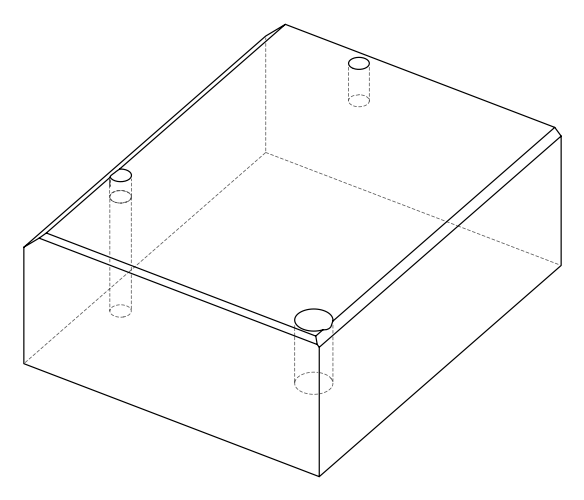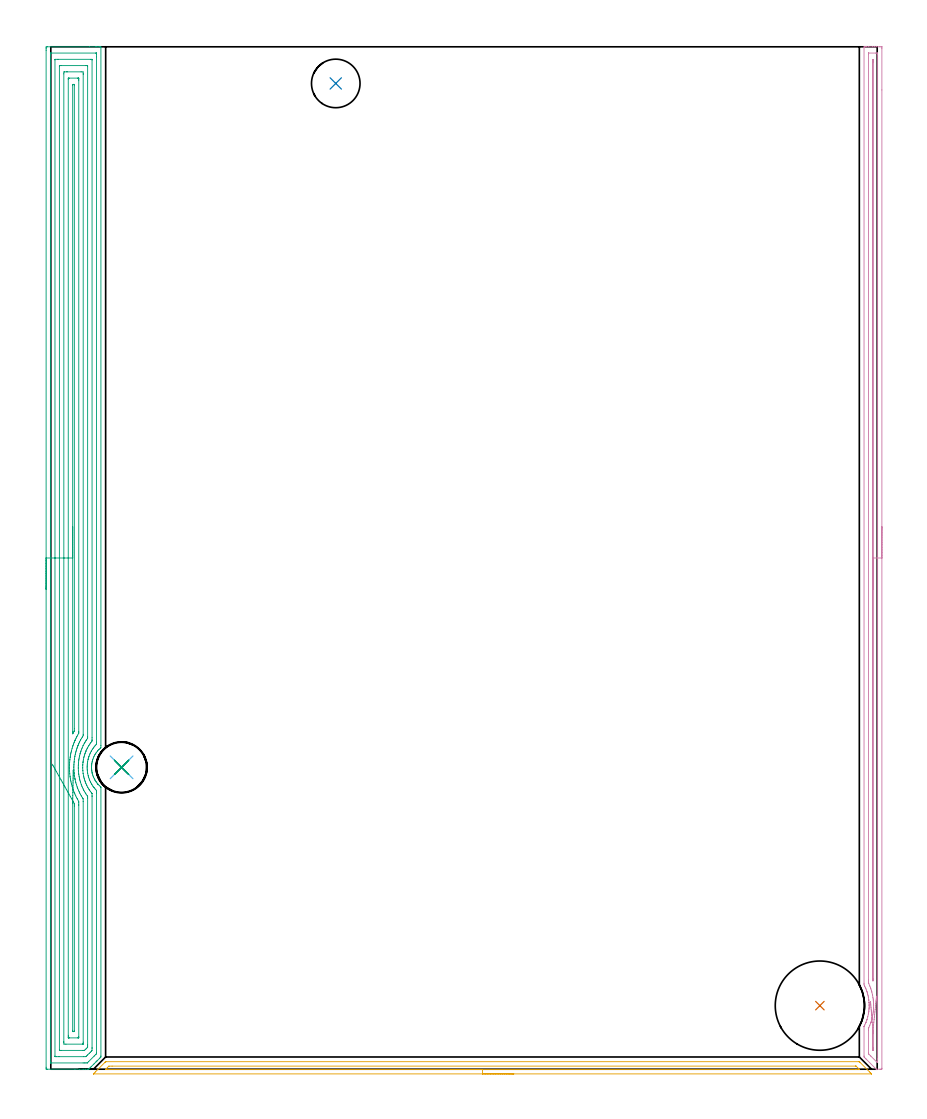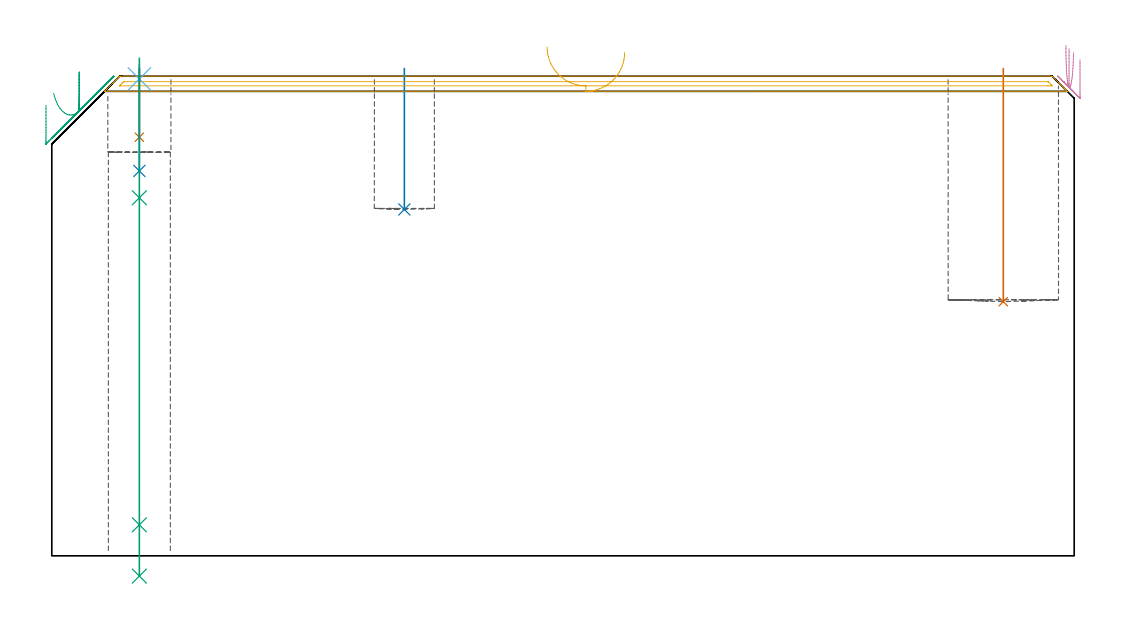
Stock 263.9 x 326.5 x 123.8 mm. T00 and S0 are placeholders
(PLAN: 9 operations, 6 tool changes, 31.9 min)
(1 INDEXABLE_INSERT_DRILL_BLIND_HOLE_FROM_SOLID | STEP1POCKET | NXT0302_028 | 0.24 min | 36894 mm3)
(2 INDEXABLE_INSERT_DRILL_BLIND_HOLE_FROM_SOLID_1 | STEP1POCKET_1 | NXT0302_002 | 0.15 min | 6446 mm3)
(3 AREA_MILL | FG_CHAMFER_SURFACE | UGT0205_001 | 18.5 min | 49998 mm3)
(4 AREA_MILL_1 | FG_CHAMFER_SURFACE_1 | UGT0205_001 | 7.96 min | 5296 mm3)
(5 AREA_MILL_2 | FG_CHAMFER_SURFACE_2 | UGT0205_001 | 4.08 min | 1856 mm3)
(6 SPOT_DRILL | STEP1HOLE | NXT0321_9005460120000 | 0.03 min | 6 mm3)
(7 DRILL_BLIND_HOLE_INTO_CENTER | STEP1HOLE | NXT0301_076 | 0.07 min | 1249 mm3)
(8 DRILL_TO_ENLARGE_BLIND_HOLE | STEP1HOLE | UGT0301_287 | 0.11 min | 3135 mm3)
(9 GUN_DRILL_THROUGH_HOLE | STEP1HOLE | UGT0307_013 | 0.73 min | 20587 mm3)
(TOOL NXT0302_028 | Index. Insert Drill 28.5mm [880-D2850L32-03] | D28.5 PA176 FL86 Z2)
(TOOL NXT0302_002 | Index. Insert Drill 15.5mm [880-D1550L20-05] | D15.5 PA176 FL78 Z2)
(TOOL UGT0205_001 | Chamfer Mill 20 x 3 x 45 deg. | D20 FL50 Z2)
(TOOL NXT0321_9005460120000 | NC Spot Drill, 142deg, 12mm, Carbide, Uncoated | D12 PA142 FL30 Z2)
(TOOL NXT0301_076 | Carbide Drill 10.5mm [860.1-1050-032A1-MM 2214] | D10.5 PA140 FL55 Z2)
(TOOL UGT0301_287 | Twist Drill 16.3 mm | D16.3 PA118 FL125 Z2)
(TOOL UGT0307_013 | Gun Drill 16 mm | D16 PA130 FL24 Z1)
(OP 1 INDEXABLE_INSERT_DRILL_BLIND_HOLE_FROM_SOLID)
G17 G21 G94 G90
T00 M6
G54
G17 G0 G90 X245.6 Y20.3 S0 M3
G43 Z133.8 H1
G94 G81 G98 Z65.6 F250. R125.8
G80
M5
M2
(OP 2 INDEXABLE_INSERT_DRILL_BLIND_HOLE_FROM_SOLID_1)
G17 G21 G94 G90
T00 M6
G54
G17 G0 G90 X91. Y314.8 S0 M3
G43 Z133.8 H1
G94 G81 G98 Z89.4 F250. R125.8
G80
M5
M2
(OP 3 AREA_MILL)
G17 G21 G94 G90
T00 M6
G54
G17 G0 G90 X-1.5 Y153.25 S1061 M3
G43 Z133.8 H0
Z116.3
G94 G1 Y153.288 Z115.429 F250.
Y153.402 Z114.564
Y153.591 Z113.712
Y153.853 Z112.88
Y154.187 Z112.074
Y154.59 Z111.3
Y155.059 Z110.564
Y155.59 Z109.872
Y156.179 Z109.229
Y156.822 Z108.64
Y157.514 Z108.109
Y158.25 Z107.64
Y159.024 Z107.237
Y159.83 Z106.903
Y160.662 Z106.641
Y161.514 Z106.452
Y162.378 Z106.338
Y163.25 Z106.3
Y325.399
X-1.499 Y325.879 Z106.301
X-1.496 Y326.288 Z106.303
X-1.492 Y326.49 Z106.305
X-1.093 Y326.5 Z106.704
X12.348 Z120.143
X14.373 Z122.169
X14.715 Z122.51
X15.4 Z123.2
X15.683 Z123.482
X15.844 Y326.497 Z123.637
X15.998 Y326.49 Z123.789
X16. Y326.326 Z123.8
Y103.381
X15.998 Y102.698 Z123.788
X15.814 Y102.534 Z123.613
X15.801 Y102.522 Z123.601
X15.392 Y102.133 Z123.192
X15.294 Y102.03 Z123.093
X15.003 Y101.725 Z122.799
X14.92 Y101.629 Z122.716
X14.58 Y101.189 Z122.38
X14.422 Y100.962 Z122.221
X14.265 Y100.736 Z122.064
X14.108 Y100.483 Z121.908
X13.985 Y100.258 Z121.785
X13.935 Y100.166 Z121.734
X13.775 Y99.843 Z121.572
X13.586 Y99.399 Z121.383
X13.419 Y98.95 Z121.218
X13.312 Y98.598 Z121.109
X13.215 Y98.244 Z121.015
X13.176 Y98.057 Z120.975
X13.098 Y97.611 Z120.898
X13.058 Y97.284 Z120.857
X13.044 Y97.164 Z120.841
X13.042 Y97.126 Z120.837
X13.014 Y96.718 Z120.811
X13.015 Y96.712
X13.012 Y96.352 Z120.804
X13.011 Y96.271 Z120.803
X13.013 Y96.233
X13.018 Y96.119 Z120.811
X13.03 Y95.824 Z120.827
X13.042 Y95.703 Z120.837
X13.05 Y95.614 Z120.848
X13.075 Y95.378 Z120.869
X13.081 Y95.339 Z120.875
X13.136 Y94.966 Z120.934
X13.181 Y94.73 Z120.981
X13.215 Y94.556 Z121.015
X13.232 Y94.485 Z121.032
X13.244 Y94.445 Z121.043
X13.361 Y94.036 Z121.159
X13.374 Y93.999 Z121.172
X13.51 Y93.592 Z121.309
X13.696 Y93.142 Z121.492
X13.901 Y92.699 Z121.699
X14.002 Y92.506 Z121.8
X14.076 Y92.375 Z121.874
X14.109 Y92.317 Z121.907
X14.438 Y91.806 Z122.236
X14.527 Y91.685 Z122.325
X14.712 Y91.435 Z122.509
X14.95 Y91.139 Z122.75
X15.001 Y91.076 Z122.801
X15.075 Y90.993 Z122.874
X15.146 Y90.913 Z122.945
X15.188 Y90.871 Z122.987
X15.513 Y90.549 Z123.312
X15.915 Y90.18 Z123.712
X15.996 Y90.1 Z123.789
X16. Y89.978 Z123.8
Y4.195
Y3.906 Z123.786
X15.751 Y3.648 Z123.544
X15.593 Y3.493 Z123.392
X14.807 Y2.706 Z122.605
X14.715 Y2.613 Z122.511
X14.508 Y2.408 Z122.308
X14.46 Y2.36 Z122.26
X13.837 Y1.735 Z121.633
X13.625 Y1.525 Z121.425
X12.959 Y0.857 Z120.755
X12.9 Y0.799 Z120.699
X12.721 Y0.621 Z120.52
X12.666 Y0.564 Z120.463
X12.612 Y0.512 Z120.411
X12.424 Y0.323 Z120.223
X12.373 Y0.272 Z120.17
X12.324 Y0.224 Z120.123
X12.122 Y0.025 Z119.921
X12.095 Y0.007 Z119.894
X12.08 Y0.005 Z119.88
X11.781 Y0. Z119.581
X11.009 Z118.809
X10.324 Z118.119
X9.103 Z116.9
X7.711 Z115.507
X-1.093 Z106.704
X-1.365 Y0.003 Z106.433
X-1.492 Y0.01 Z106.306
X-1.499 Y0.14 Z106.299
X-1.5 Y0.621 Z106.3
Y163.25
X-0.086 Z107.714
Y323.96
X-0.079 Y324.487 Z107.721
X-0.05 Y324.491 Z107.751
X0.021 Y324.496 Z107.821
X0.128 Y324.499 Z107.928
X0.262 Y324.5 Z108.062
X14.314 Z122.114
X14.509 Y324.497 Z122.309
X14.541 Y324.495 Z122.341
X14.571 Y324.491 Z122.371
X14.579 Y324.451 Z122.379
X14.584 Y324.226 Z122.384
X14.585 Y324.092 Z122.385
X14.586 Y323.33 Z122.386
X14.585 Y104.407 Z122.385
X14.579 Y103.802 Z122.379
X14.54 Y103.742 Z122.34
X14.454 Y103.647 Z122.254
X14.212 Y103.381 Z122.012
X14.035 Y103.179 Z121.835
X13.837 Y102.931 Z121.637
X13.647 Y102.681 Z121.447
X13.506 Y102.488 Z121.306
X13.281 Y102.16 Z121.081
X12.959 Y101.648 Z120.759
X12.939 Y101.614 Z120.739
X12.928 Y101.594 Z120.728
X12.64 Y101.024 Z120.44
X12.496 Y100.7 Z120.296
X12.371 Y100.405 Z120.171
X12.143 Y99.807 Z119.943
X12.133 Y99.78 Z119.933
X12.126 Y99.76 Z119.926
X12.08 Y99.609 Z119.88
X11.93 Y99.066 Z119.73
X11.89 Y98.913 Z119.69
X11.774 Y98.331 Z119.574
X11.721 Y98.02 Z119.521
X11.662 Y97.552 Z119.462
X11.626 Y97.126 Z119.426
X11.605 Y96.716 Z119.405
X11.6 Y96.233 Z119.4
X11.619 Y95.809 Z119.419
X11.655 Y95.339 Z119.455
X11.719 Y94.814 Z119.519
X11.777 Y94.445 Z119.577
X11.938 Y93.697 Z119.738
X11.977 Y93.552 Z119.777
X12.08 Y93.2 Z119.88
X12.267 Y92.658 Z120.067
X12.392 Y92.341 Z120.192
X12.65 Y91.765 Z120.45
X12.75 Y91.552 Z120.55
X12.959 Y91.163 Z120.759
X13.136 Y90.871 Z120.936
X13.461 Y90.36 Z121.261
X13.747 Y89.978 Z121.547
X13.837 Y89.866 Z121.637
X14.189 Y89.446 Z121.989
X14.523 Y89.084 Z122.323
X14.568 Y89.031 Z122.368
X14.579 Y88.987 Z122.379
X14.581 Y88.893 Z122.381
X14.584 Y88.703 Z122.384
X14.586 Y88.322 Z122.386
Y88.19
X14.585 Y5.221 Z122.385
X14.584 Y5.089 Z122.384
X14.581 Y4.994 Z122.381
X14.579 Y4.951 Z122.379
X14.552 Y4.913 Z122.352
X14.433 Y4.789 Z122.233
X14.283 Y4.635 Z122.083
X13.846 Y4.195 Z121.646
X12.059 Y2.408 Z119.859
X11.768 Y2.122 Z119.568
X11.685 Y2.043 Z119.485
X11.653 Y2.015 Z119.453
X11.596 Y2.007 Z119.396
X11.202 Y2.002 Z119.002
X10.725 Y2. Z118.525
X10.324 Z118.124
X0.186 Z107.986
X-0.009 Y2.003 Z107.791
X-0.041 Y2.005 Z107.759
X-0.071 Y2.009 Z107.729
X-0.079 Y2.049 Z107.721
X-0.084 Y2.274 Z107.716
X-0.085 Y2.408 Z107.715
X-0.086 Y3.17 Z107.714
Y163.25
X1.328 Z109.128
X1.329 Y322.305 Z109.129
X1.33 Y322.413 Z109.13
X1.333 Y322.466 Z109.133
X1.335 Y322.486 Z109.135
X1.357 Y322.492 Z109.157
X1.541 Y322.496 Z109.341
X2.228 Y322.5 Z110.028
X2.42 Z110.22
X12.767 Y322.499 Z120.567
X12.959 Y322.496 Z120.759
X13.15 Y322.49 Z120.95
X13.165 Y322.487 Z120.965
X13.167 Y322.472 Z120.967
X13.17 Y322.435 Z120.97
X13.171 Y322.377 Z120.971
Y322.305
Y105.846
X13.167 Y105.168 Z120.967
X13.165 Y104.958 Z120.965
X13.152 Y104.766 Z120.952
X12.778 Y104.275 Z120.578
X12.483 Y103.865 Z120.283
X12.151 Y103.381 Z119.951
X12.123 Y103.338 Z119.923
X12.08 Y103.268 Z119.88
X11.796 Y102.777 Z119.596
X11.644 Y102.488 Z119.444
X11.492 Y102.192 Z119.292
X11.218 Y101.594 Z119.018
X11.213 Y101.583 Z119.013
X11.202 Y101.556 Z119.002
X10.97 Y100.936 Z118.77
X10.884 Y100.7 Z118.684
X10.75 Y100.267 Z118.55
X10.617 Y99.807 Z118.417
X10.555 Y99.572 Z118.355
X10.416 Y98.913 Z118.216
X10.401 Y98.835 Z118.201
X10.324 Y98.386 Z118.124
X10.283 Y98.061 Z118.083
X10.279 Y98.02 Z118.079
X10.213 Y97.239 Z118.013
X10.207 Y97.126 Z118.007
X10.187 Y96.372 Z117.987
X10.186 Y96.233 Z117.986
X10.222 Y95.442 Z118.022
X10.231 Y95.339 Z118.031
X10.321 Y94.448 Z118.121
X10.324 Y94.428 Z118.124
X10.491 Y93.552 Z118.291
X10.534 Y93.338 Z118.334
X10.625 Y92.959 Z118.425
X10.712 Y92.658 Z118.512
X10.891 Y92.081 Z118.691
X11.002 Y91.765 Z118.802
X11.202 Y91.264 Z119.002
X11.373 Y90.871 Z119.173
X11.519 Y90.548 Z119.319
X11.82 Y89.978 Z119.62
X12.08 Y89.54 Z119.88
X12.256 Y89.263 Z120.056
X12.376 Y89.084 Z120.176
X12.62 Y88.742 Z120.42
X12.959 Y88.295 Z120.759
X13.04 Y88.19 Z120.84
X13.097 Y88.115 Z120.897
X13.165 Y88.023 Z120.965
X13.167 Y87.979 Z120.967
X13.171 Y87.297 Z120.971
Y87.08
Y6.876
X13.17 Y6.661 Z120.97
X13.164 Y5.982 Z120.964
X13.065 Y5.874 Z120.865
X12.959 Y5.762 Z120.759
X12.627 Y5.427 Z120.427
X12.29 Y5.089 Z120.09
X11.741 Y4.54 Z119.541
X11.395 Y4.195 Z119.195
X11.296 Y4.1 Z119.096
X11.202 Y4.011 Z119.002
X10.514 Y4.001 Z118.314
X2.612 Y4. Z110.412
X1.733 Y4.001 Z109.533
X1.541 Y4.004 Z109.341
X1.35 Y4.01 Z109.15
X1.335 Y4.013 Z109.135
X1.333 Y4.028 Z109.133
X1.33 Y4.065 Z109.13
X1.329 Y4.123 Z109.129
Y4.195
X1.328 Y163.25 Z109.128
X2.743 Z110.543
Y320.189
X2.744 Y320.377 Z110.544
X2.745 Y320.445 Z110.545
X2.749 Y320.482 Z110.549
X2.751 Y320.49 Z110.551
X2.76 Y320.493 Z110.56
X2.867 Y320.497 Z110.667
X3.298 Y320.5 Z111.098
X11.219 Z119.019
X11.632 Y320.494 Z119.432
X11.734 Y320.49 Z119.534
X11.751 Y320.487 Z119.551
X11.753 Y320.472 Z119.553
X11.755 Y320.437 Z119.555
X11.757 Y320.359 Z119.557
Y106.062
X11.755 Y105.779 Z119.555
X11.753 Y105.709 Z119.553
X11.75 Y105.677 Z119.55
X11.738 Y105.655 Z119.538
X11.684 Y105.572 Z119.484
X11.402 Y105.168 Z119.202
X11.32 Y105.048 Z119.12
X11.202 Y104.869 Z119.002
X10.976 Y104.505 Z118.776
X10.836 Y104.275 Z118.636
X10.648 Y103.945 Z118.448
X10.347 Y103.381 Z118.147
X10.339 Y103.366 Z118.139
X10.324 Y103.334 Z118.124
X10.068 Y102.748 Z117.868
X9.958 Y102.488 Z117.758
X9.813 Y102.114 Z117.613
X9.618 Y101.594 Z117.418
X9.574 Y101.464 Z117.374
X9.446 Y101.062 Z117.246
X9.365 Y100.782 Z117.165
X9.343 Y100.7 Z117.143
X9.185 Y100.072 Z116.985
X9.13 Y99.807 Z116.93
X9.035 Y99.331 Z116.835
X8.965 Y98.913 Z116.765
X8.916 Y98.559 Z116.716
X8.859 Y98.02 Z116.659
X8.834 Y97.748 Z116.634
X8.793 Y97.126 Z116.593
X8.785 Y96.904 Z116.585
X8.772 Y96.233 Z116.572
X8.778 Y96.018 Z116.578
X8.812 Y95.339 Z116.612
X8.831 Y95.071 Z116.631
X8.897 Y94.445 Z116.697
X8.94 Y94.067 Z116.74
X9.031 Y93.552 Z116.831
X9.137 Y92.972 Z116.937
X9.206 Y92.658 Z117.006
X9.291 Y92.297 Z117.091
X9.434 Y91.776 Z117.234
X9.438 Y91.765 Z117.238
X9.446 Y91.74 Z117.246
X9.736 Y90.871 Z117.536
X9.929 Y90.379 Z117.729
X10.104 Y89.978 Z117.904
X10.324 Y89.487 Z118.124
X10.528 Y89.084 Z118.328
X10.763 Y88.638 Z118.563
X11.036 Y88.19 Z118.836
X11.202 Y87.934 Z119.002
X11.634 Y87.297 Z119.434
X11.731 Y87.155 Z119.531
X11.75 Y87.117 Z119.55
X11.753 Y87.084 Z119.553
X11.755 Y87.014 Z119.555
X11.757 Y86.732 Z119.557
Y86.403
Y7.77
X11.754 Y7.208 Z119.554
X11.75 Y7.042 Z119.55
X11.746 Y7.007 Z119.546
X11.716 Y6.973 Z119.516
X11.626 Y6.876 Z119.426
X11.413 Y6.662 Z119.213
X11.202 Y6.452 Z119.002
X10.967 Y6.222 Z118.767
X10.751 Y6.012 Z118.551
X10.324 Y6. Z118.124
X10.306 Z118.106
X3.281 Z111.081
X2.868 Y6.006 Z110.668
X2.766 Y6.01 Z110.566
X2.749 Y6.013 Z110.549
X2.747 Y6.028 Z110.547
X2.745 Y6.063 Z110.545
X2.743 Y6.141 Z110.543
Y163.25
X4.157 Z111.957
Y317.856
X4.176 Y318.49 Z111.976
X4.406 Y318.496 Z112.206
X5.054 Y318.499 Z112.854
X5.281 Y318.5 Z113.081
X9.674 Y318.499 Z117.474
X10.324 Y318.49 Z118.124
X10.342 Y317.837 Z118.142
X10.343 Y317.818 Z118.143
X10.342 Y106.937 Z118.142
X10.324 Y106.487 Z118.124
X10.161 Y106.228 Z117.961
X10.058 Y106.062 Z117.858
X9.824 Y105.676 Z117.624
X9.523 Y105.168 Z117.323
X9.495 Y105.118 Z117.295
X9.446 Y105.024 Z117.246
X9.196 Y104.528 Z116.996
X9.078 Y104.275 Z116.878
X8.918 Y103.918 Z116.718
X8.687 Y103.381 Z116.487
X8.652 Y103.295 Z116.452
X8.567 Y103.077 Z116.367
X8.41 Y102.648 Z116.21
X8.353 Y102.488 Z116.153
X8.191 Y101.977 Z115.991
X8.078 Y101.594 Z115.878
X7.993 Y101.285 Z115.793
X7.842 Y100.7 Z115.642
X7.813 Y100.575 Z115.613
X7.689 Y99.984 Z115.489
X7.661 Y99.836 Z115.461
X7.656 Y99.807 Z115.456
X7.543 Y99.062 Z115.343
X7.524 Y98.913 Z115.324
X7.454 Y98.259 Z115.254
X7.433 Y98.02 Z115.233
X7.393 Y97.428 Z115.193
X7.378 Y97.126 Z115.178
X7.363 Y96.565 Z115.163
X7.357 Y96.233 Z115.157
X7.378 Y95.655 Z115.178
X7.394 Y95.339 Z115.194
X7.441 Y94.698 Z115.241
X7.465 Y94.445 Z115.265
X7.55 Y93.694 Z115.35
X7.571 Y93.552 Z115.371
X7.689 Y92.863 Z115.489
X7.727 Y92.658 Z115.527
X7.737 Y92.61 Z115.537
X7.926 Y91.765 Z115.726
X8.01 Y91.438 Z115.81
X8.179 Y90.871 Z115.979
X8.414 Y90.134 Z116.214
X8.47 Y89.978 Z116.27
X8.567 Y89.721 Z116.367
X8.834 Y89.084 Z116.634
X9.043 Y88.6 Z116.843
X9.241 Y88.19 Z117.041
X9.446 Y87.794 Z117.246
X9.718 Y87.297 Z117.518
X10.161 Y86.569 Z117.961
X10.269 Y86.403 Z118.069
X10.324 Y86.316 Z118.124
X10.342 Y85.51 Z118.142
X10.343 Y85.491 Z118.143
X10.342 Y8.644 Z118.142
X10.324 Y8.033 Z118.124
X10.293 Y8.01 Z118.093
X10.267 Y8.006 Z118.067
X10.211 Y8.002 Z118.011
X10.097 Y8. Z117.897
X4.826 Y8.001 Z112.626
X4.176 Y8.01 Z111.976
X4.158 Y8.663 Z111.958
X4.157 Y8.682 Z111.957
Y163.25
X5.571 Z113.371
X5.572 Y316.05 Z113.372
X5.574 Y316.415 Z113.374
X5.577 Y316.469 Z113.377
X5.579 Y316.49 Z113.379
X5.601 Y316.492 Z113.401
X5.711 Y316.496 Z113.511
X5.933 Y316.499 Z113.733
X8.567 Y316.5 Z116.367
X8.715 Y316.499 Z116.515
X8.833 Y316.495 Z116.633
X8.91 Y316.49 Z116.71
X8.922 Y316.486 Z116.722
X8.924 Y316.466 Z116.724
X8.926 Y316.417 Z116.726
X8.928 Y316.05 Z116.728
X8.929 Y315.682 Z116.729
X8.928 Y107.849 Z116.728
X8.927 Y107.483 Z116.727
X8.924 Y107.35 Z116.724
X8.922 Y107.288 Z116.722
X8.567 Y106.674 Z116.367
X8.352 Y106.281 Z116.152
X8.235 Y106.062 Z116.035
X8.048 Y105.696 Z115.848
X7.798 Y105.168 Z115.598
X7.764 Y105.092 Z115.564
X7.689 Y104.923 Z115.489
X7.5 Y104.467 Z115.3
X7.423 Y104.275 Z115.223
X7.252 Y103.825 Z115.052
X7.088 Y103.381 Z114.888
X7.019 Y103.17 Z114.819
X6.802 Y102.488 Z114.602
X6.616 Y101.792 Z114.416
X6.567 Y101.594 Z114.367
X6.445 Y101.072 Z114.245
X6.369 Y100.7 Z114.169
X6.296 Y100.33 Z114.096
X6.211 Y99.807 Z114.011
X6.174 Y99.561 Z113.974
X6.092 Y98.913 Z113.892
X6.076 Y98.768 Z113.876
X6.008 Y98.02 Z113.808
X6.002 Y97.949 Z113.802
X5.957 Y97.126 Z113.757
X5.956 Y97.103 Z113.756
X5.936 Y96.233 Z113.736
Y96.229
X5.971 Y95.339 Z113.771
X5.973 Y95.298 Z113.773
X6.035 Y94.445 Z113.835
X6.045 Y94.331 Z113.845
X6.133 Y93.552 Z113.933
X6.161 Y93.319 Z113.961
X6.273 Y92.658 Z114.073
X6.349 Y92.235 Z114.149
X6.446 Y91.765 Z114.246
X6.592 Y91.094 Z114.392
X6.651 Y90.871 Z114.451
X6.811 Y90.294 Z114.611
X6.908 Y89.978 Z114.708
X6.954 Y89.832 Z114.754
X7.206 Y89.084 Z115.006
X7.466 Y88.418 Z115.266
X7.561 Y88.19 Z115.361
X7.689 Y87.892 Z115.489
X7.963 Y87.297 Z115.763
X8.23 Y86.747 Z116.03
X8.414 Y86.403 Z116.214
X8.567 Y86.126 Z116.367
X8.921 Y85.51 Z116.721
X8.925 Y85.146 Z116.725
X8.928 Y84.616 Z116.728
X8.929 Y84.249 Z116.729
X8.928 Y10.45 Z116.728
X8.926 Y10.085 Z116.726
X8.923 Y10.031 Z116.723
X8.921 Y10.01 Z116.721
X8.899 Y10.008 Z116.699
X8.789 Y10.004 Z116.589
X8.567 Y10.001 Z116.367
X5.933 Y10. Z113.733
X5.785 Y10.001 Z113.585
X5.667 Y10.005 Z113.467
X5.59 Y10.01 Z113.39
X5.578 Y10.014 Z113.378
X5.576 Y10.034 Z113.376
X5.574 Y10.083 Z113.374
X5.572 Y10.45 Z113.372
X5.571 Y10.818 Z113.371
Y163.25
X6.985 Z114.785
X6.986 Y314.263 Z114.786
X6.987 Y314.397 Z114.787
X6.99 Y314.464 Z114.79
X6.992 Y314.489 Z114.792
X7.017 Y314.491 Z114.817
X7.133 Y314.495 Z114.933
X7.458 Y314.498 Z115.258
X7.493 Y314.494 Z115.293
X7.504 Y314.491 Z115.304
X7.508 Y314.447 Z115.308
X7.513 Y314.263 Z115.313
X7.514 Y314.085 Z115.314
Y108.742
X7.511 Y108.204 Z115.311
X7.509 Y108.032 Z115.309
X7.413 Y107.849 Z115.213
X7.049 Y107.178 Z114.849
X7.002 Y107.092 Z114.802
X6.992 Y107.186 Z114.792
X6.99 Y107.333 Z114.79
X6.986 Y107.671 Z114.786
X6.985 Y163.25 Z114.785
Y164.122 Z114.823
Y164.987 Z114.937
Y165.838 Z115.126
Y166.67 Z115.388
Y167.476 Z115.722
Y168.25 Z116.125
Y168.986 Z116.594
Y169.678 Z117.125
Y170.321 Z117.714
Y170.91 Z118.357
Y171.442 Z119.05
Y171.91 Z119.785
Y172.313 Z120.559
Y172.647 Z121.365
Y172.909 Z122.197
Y173.098 Z123.049
Y173.212 Z123.914
Y173.25 Z124.785
G0 Z133.8
X0.467 Y97.396
Z119.394
G1 X0.67 Y97.032 Z118.627
X0.905 Y96.612 Z117.9
X1.17 Y96.138 Z117.217
X1.463 Y95.613 Z116.585
X1.782 Y95.043 Z116.007
X2.124 Y94.431 Z115.488
X2.487 Y93.781 Z115.032
X2.868 Y93.1 Z114.643
X3.265 Y92.391 Z114.324
X3.673 Y91.661 Z114.076
X4.09 Y90.915 Z113.902
X4.513 Y90.158 Z113.804
X4.938 Y89.397 Z113.781
X5.363 Y88.637 Z113.834
X5.784 Y87.884 Z113.963
X6.198 Y87.144 Z114.167
X6.602 Y86.422 Z114.444
X6.992 Y85.723 Z114.792
X7.112 Y85.51 Z114.912
X7.309 Y85.149 Z115.109
X7.483 Y84.826 Z115.283
X7.508 Y84.748 Z115.308
X7.51 Y84.706 Z115.31
X7.512 Y84.616 Z115.312
X7.514 Y84.078 Z115.314
X7.515 Y83.9 Z115.315
X7.514 Y12.237 Z115.314
X7.512 Y12.103 Z115.312
X7.51 Y12.036 Z115.31
X7.508 Y12.011 Z115.308
X7.483 Y12.009 Z115.283
X7.367 Y12.005 Z115.167
X7.042 Y12.002 Z114.842
X7.007 Y12.006 Z114.807
X6.996 Y12.009 Z114.796
X6.992 Y12.053 Z114.792
X6.987 Y12.237 Z114.787
X6.986 Y12.415 Z114.786
X6.985 Y84.803 Z114.785
X6.987 Y85.331 Z114.787
X6.989 Y85.51 Z114.789
X6.992 Y85.723 Z114.792
X7.008 Y86.594 Z114.846
X7.023 Y87.457 Z114.975
X7.038 Y88.305 Z115.178
X7.052 Y89.132 Z115.455
X7.066 Y89.932 Z115.803
X7.08 Y90.698 Z116.22
X7.092 Y91.426 Z116.701
X7.104 Y92.108 Z117.244
X7.115 Y92.741 Z117.845
X7.126 Y93.319 Z118.498
X7.135 Y93.838 Z119.2
X7.143 Y94.293 Z119.944
X7.15 Y94.682 Z120.724
X7.155 Y95.002 Z121.536
X7.16 Y95.25 Z122.372
X7.163 Y95.423 Z123.227
X7.164 Y95.522 Z124.094
X7.165 Y95.545 Z124.966
G0 Z133.8
M5
M2
(OP 4 AREA_MILL_1)
G17 G21 G94 G90
T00 M6
G54
G17 G0 G90 X265.4 Y173.25 S1061 M3
G43 Z133.8 H0
Z128.1
G94 G1 Y173.212 Z127.228 F250.
Y173.098 Z126.363
Y172.909 Z125.512
Y172.647 Z124.68
Y172.313 Z123.874
Y171.91 Z123.1
Y171.441 Z122.364
Y170.91 Z121.672
Y170.321 Z121.029
Y169.678 Z120.44
Y168.986 Z119.908
Y168.25 Z119.44
Y167.476 Z119.037
Y166.67 Z118.703
Y165.838 Z118.441
Y164.986 Z118.252
Y164.122 Z118.138
Y163.25 Z118.1
Y0.313
X265.397 Y0.174 Z118.103
X265.391 Y0.002 Z118.105
X265.131 Y0. Z118.365
X264.783 Z118.711
X263.685 Z119.813
X263.667 Y0.001 Z119.831
X263.607 Y0.003 Z119.889
X263.574 Y0.025 Z119.924
X260.317 Y3.283 Z123.182
X259.835 Y3.766 Z123.664
X259.704 Y3.905 Z123.79
X259.7 Y4.195 Z123.8
Y13.578
X259.706 Y13.641 Z123.791
X259.713 Y13.67 Z123.784
X259.809 Y13.863 Z123.691
X259.931 Y14.11 Z123.568
X260.134 Y14.553 Z123.366
X260.285 Y14.918 Z123.212
X260.317 Y14.993 Z123.182
X260.321 Y15.003 Z123.178
X260.54 Y15.592 Z122.956
X260.596 Y15.738 Z122.904
X260.606 Y15.765 Z122.894
X260.648 Y15.896 Z122.852
X260.899 Y16.789 Z122.598
X261.098 Y17.682 Z122.398
X261.178 Y18.128 Z122.321
X261.212 Y18.382 Z122.288
X261.224 Y18.492 Z122.271
X261.235 Y18.575 Z122.261
X261.276 Y19.023 Z122.221
X261.307 Y19.386 Z122.185
X261.315 Y19.468 Z122.18
X261.328 Y19.685 Z122.17
X261.34 Y19.914 Z122.158
X261.346 Y20.3 Z122.149
X261.345 Y20.354 Z122.147
Y20.361
X261.343 Y20.51 Z122.152
X261.34 Y20.617 Z122.154
X261.336 Y20.808 Z122.161
X261.311 Y21.217 Z122.185
X261.309 Y21.254 Z122.189
X261.301 Y21.342 Z122.198
X261.225 Y22.067 Z122.269
X261.218 Y22.147 Z122.279
X261.074 Y23.04 Z122.422
X260.984 Y23.488 Z122.514
X260.874 Y23.933 Z122.624
X260.81 Y24.162 Z122.69
X260.747 Y24.381 Z122.752
X260.633 Y24.747 Z122.865
X260.609 Y24.826 Z122.89
X260.444 Y25.279 Z123.053
X260.273 Y25.719 Z123.226
X260.245 Y25.785 Z123.255
X260.079 Y26.168 Z123.42
X259.907 Y26.534 Z123.591
X259.871 Y26.613 Z123.628
X259.826 Y26.703 Z123.673
X259.701 Y26.943 Z123.786
X259.7 Y27.428 Z123.8
Y326.326
X259.703 Y326.49 Z123.788
X259.764 Y326.493 Z123.728
X260.181 Y326.5 Z123.318
X260.513 Z122.986
X261.21 Z122.285
X262.452 Z121.045
X262.997 Z120.498
X263.617 Z119.878
X264.783 Y326.499 Z118.713
X265.393 Y326.494 Z118.104
X265.395 Y326.491 Z118.102
X265.399 Y325.879 Z118.101
X265.4 Y312.717 Z118.1
Y163.25
X263.986 Z119.514
Y3.206
X263.985 Y2.408 Z119.515
X263.983 Y2.315 Z119.517
X263.979 Y2.217 Z119.521
X263.967 Y2.094 Z119.533
X263.89 Y2.167 Z119.61
X263.643 Y2.408 Z119.857
X261.854 Y4.195 Z121.646
X261.21 Y4.843 Z122.29
X261.151 Y4.907 Z122.349
X261.123 Y4.938 Z122.377
X261.12 Y4.994 Z122.38
X261.116 Y5.089 Z122.384
X261.115 Y5.184 Z122.385
Y12.333
X261.118 Y12.732 Z122.382
X261.121 Y12.931 Z122.379
X261.129 Y13.027 Z122.371
X261.169 Y13.131 Z122.331
X261.176 Y13.148 Z122.324
X261.21 Y13.225 Z122.29
X261.547 Y14.025 Z121.953
X261.759 Y14.573 Z121.741
X261.884 Y14.918 Z121.616
X261.907 Y14.984 Z121.593
X261.923 Y15.038 Z121.577
X262.103 Y15.658 Z121.397
X262.137 Y15.778 Z121.363
X262.146 Y15.812 Z121.354
X262.242 Y16.189 Z121.258
X262.314 Y16.495 Z121.186
X262.36 Y16.705 Z121.14
X262.471 Y17.231 Z121.029
X262.536 Y17.599 Z120.964
X262.593 Y18.002 Z120.907
X262.648 Y18.492 Z120.852
X262.678 Y18.811 Z120.822
X262.724 Y19.386 Z120.776
X262.738 Y19.645 Z120.762
X262.76 Y20.279 Z120.74
X262.761 Y20.326 Z120.739
X262.756 Y20.521 Z120.744
X262.728 Y21.173 Z120.772
X262.71 Y21.46 Z120.79
X262.651 Y22.067 Z120.849
X262.61 Y22.453 Z120.89
X262.532 Y22.96 Z120.968
X262.443 Y23.514 Z121.057
X262.375 Y23.854 Z121.125
X262.189 Y24.661 Z121.311
X262.166 Y24.747 Z121.334
X262.103 Y24.968 Z121.397
X261.893 Y25.641 Z121.607
X261.783 Y25.962 Z121.717
X261.563 Y26.534 Z121.937
X261.21 Y27.373 Z122.29
X261.192 Y27.413 Z122.308
X261.165 Y27.473 Z122.335
X261.126 Y27.572 Z122.374
X261.121 Y27.625 Z122.379
X261.118 Y27.723 Z122.382
X261.115 Y27.923 Z122.385
X261.114 Y28.322 Z122.386
Y28.417
X261.115 Y324.187 Z122.385
X261.116 Y324.284 Z122.384
X261.121 Y324.473 Z122.379
X261.126 Y324.492 Z122.374
X261.134 Y324.494 Z122.366
X261.159 Y324.498 Z122.341
X261.21 Y324.499 Z122.29
X263.482 Y324.5 Z120.018
X263.89 Y324.496 Z119.61
X263.948 Y324.494 Z119.552
X263.977 Y324.491 Z119.523
X263.981 Y324.379 Z119.519
X263.984 Y324.188 Z119.516
X263.986 Y324.092 Z119.514
Y323.996
Y163.25
X262.572 Z120.928
X262.571 Y28.747 Z120.929
X262.567 Y28.322 Z120.933
X262.565 Y28.28 Z120.935
X262.551 Y28.17 Z120.949
X262.535 Y28.322 Z120.965
X262.532 Y28.365 Z120.968
X262.529 Y28.789 Z120.971
X262.528 Y321.411 Z120.972
X262.529 Y321.879 Z120.971
X262.533 Y322.305 Z120.967
X262.535 Y322.346 Z120.965
X262.549 Y322.444 Z120.951
X262.565 Y322.305 Z120.935
X262.571 Y321.879 Z120.929
Y321.837
X262.572 Y163.25 Z120.928
Y162.378 Z120.966
Y161.513 Z121.08
Y160.662 Z121.269
Y159.83 Z121.532
Y159.024 Z121.865
Y158.25 Z122.268
Y157.514 Z122.737
Y156.822 Z123.268
Y156.179 Z123.857
Y155.59 Z124.501
Y155.058 Z125.193
Y154.59 Z125.928
Y154.187 Z126.702
Y153.853 Z127.508
Y153.591 Z128.34
Y153.402 Z129.192
Y153.288 Z130.057
Y153.25 Z130.928
G0 Z133.8
X261.77 Y21.496
Z131.766
G1 X261.767 Y21.532 Z130.895
X261.77 Y21.492 Z130.023
X261.78 Y21.377 Z129.159
X261.797 Y21.187 Z128.307
X261.819 Y20.924 Z127.476
X261.848 Y20.59 Z126.67
X261.882 Y20.187 Z125.897
X261.923 Y19.719 Z125.163
X261.968 Y19.188 Z124.472
X262.019 Y18.6 Z123.829
X262.074 Y17.958 Z123.241
X262.133 Y17.267 Z122.712
X262.196 Y16.533 Z122.244
X262.262 Y15.761 Z121.843
X262.331 Y14.958 Z121.511
X262.402 Y14.128 Z121.25
X262.475 Y13.279 Z121.063
X262.549 Y12.417 Z120.951
X262.564 Y12.237 Z120.936
X262.571 Y11.812 Z120.929
Y11.769
Y6.408
X262.566 Y5.982 Z120.934
X262.565 Y5.958 Z120.935
X262.536 Y5.982 Z120.964
X262.534 Y6.026 Z120.966
X262.53 Y6.449 Z120.97
X262.529 Y6.876 Z120.971
Y11.344
Y11.811
X262.532 Y12.237 Z120.968
X262.535 Y12.279 Z120.966
X262.549 Y12.417 Z120.951
X262.641 Y13.283 Z120.898
X262.732 Y14.15 Z120.92
X262.824 Y15.012 Z121.019
X262.914 Y15.862 Z121.193
X263.002 Y16.694 Z121.441
X263.087 Y17.502 Z121.76
X263.169 Y18.278 Z122.149
X263.247 Y19.018 Z122.605
X263.321 Y19.715 Z123.124
X263.39 Y20.365 Z123.702
X263.453 Y20.962 Z124.335
X263.51 Y21.502 Z125.017
X263.561 Y21.981 Z125.745
X263.605 Y22.395 Z126.511
X263.641 Y22.741 Z127.311
X263.67 Y23.017 Z128.139
X263.692 Y23.219 Z128.987
X263.705 Y23.348 Z129.85
G0 Z133.8
M5
M2
(OP 5 AREA_MILL_2)
G17 G21 G94 G90
T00 M6
G54
G17 G0 G90 X147.85 Y-1.5 S1061 M3
G43 Z133.8 H0
Z129.9
G94 G1 X147.812 Z129.028 F250.
X147.698 Z128.164
X147.509 Z127.312
X147.247 Z126.48
X146.913 Z125.674
X146.51 Z124.9
X146.041 Z124.164
X145.51 Z123.472
X144.921 Z122.829
X144.278 Z122.24
X143.586 Z121.708
X142.85 Z121.24
X142.076 Z120.837
X141.27 Z120.503
X140.438 Z120.241
X139.586 Z120.052
X138.721 Z119.938
X137.85 Z119.9
X13.692
X13.614 Y-1.497 Z119.901
X13.612 Y-1.495 Z119.903
X13.614 Y-1.485 Z119.913
X14.206 Y-0.894 Z120.506
X17.336 Y2.236 Z123.636
X17.376 Y2.276 Z123.675
X17.494 Y2.394 Z123.792
X17.78 Y2.4 Z123.8
X257.92
X258.206 Y2.394 Z123.792
X258.324 Y2.276 Z123.675
X258.364 Y2.236 Z123.636
X261.489 Y-0.889 Z120.511
X261.788 Y-1.188 Z120.211
X261.937 Y-1.336 Z120.061
X262.086 Y-1.486 Z119.911
X262.088 Y-1.495 Z119.902
X262.086 Y-1.499 Z119.899
X262.007 Y-1.5 Z119.9
X137.85
Y-0.086 Z121.314
X17.78 Y-0.085 Z121.315
X17.691 Y-0.084 Z121.316
X17.513 Y-0.08 Z121.32
X17.482 Y-0.078 Z121.322
X17.491 Y-0.066 Z121.334
X17.517 Y-0.035 Z121.365
X17.554 Y0.004 Z121.404
X17.667 Y0.117 Z121.517
X17.78 Y0.23 Z121.63
X18.114 Y0.562 Z121.962
X18.454 Y0.896 Z122.296
X18.528 Y0.966 Z122.366
X18.589 Y0.98 Z122.38
X19.565 Y0.986 Z122.386
X256.939 Y0.985 Z122.385
X257.027 Y0.983 Z122.383
X257.115 Y0.979 Z122.379
X257.164 Y0.975 Z122.375
X257.192 Y0.95 Z122.35
X257.25 Y0.896 Z122.296
X257.92 Y0.229 Z121.629
X258.14 Y0.004 Z121.404
X258.206 Y-0.067 Z121.333
X258.097 Y-0.079 Z121.321
X258.007 Y-0.083 Z121.317
X257.92 Y-0.085 Z121.315
X257.117 Y-0.086 Z121.314
X137.85
X136.978 Z121.352
X136.113 Z121.466
X135.262 Z121.655
X134.43 Z121.917
X133.624 Z122.251
X132.85 Z122.654
X132.114 Z123.123
X131.422 Z123.654
X130.779 Z124.243
X130.189 Z124.886
X129.658 Z125.578
X129.19 Z126.314
X128.787 Z127.088
X128.453 Z127.894
X128.191 Z128.726
X128.002 Z129.578
X127.888 Z130.443
X127.85 Z131.314
G0 Z133.8
M5
M2
(OP 6 SPOT_DRILL)
G17 G21 G94 G90
T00 M6
G54
G17 G0 G90 X22.6 Y96.4 S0 M3
G43 Z133.8 H0
G94 G81 G98 Z123.103 F250. R126.8
G80
M5
M2
(OP 7 DRILL_BLIND_HOLE_INTO_CENTER)
G17 G21 G94 G90
T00 M6
G54
G17 G0 G90 X22.6 Y96.4 S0 M3
G43 Z133.8 H1
G94 G81 G98 Z108.05 F250. R125.8
G80
M5
M2
(OP 8 DRILL_TO_ENLARGE_BLIND_HOLE)
G17 G21 G94 G90
T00 M6
G54
G17 G0 G90 X22.6 Y96.4 S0 M3
G43 Z133.8 H0
G94 G81 G98 Z99.35 F250. R125.8
G80
M5
M2
(OP 9 GUN_DRILL_THROUGH_HOLE)
G17 G21 G94 G90
T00 M6
G54
G17 G0 G90 X22.6 Y96.4 M8
G43 Z133.8 H0
Z128.457
S716 M3
G94 G1 Z92.426 F125. M26
G4 X.084
Z8. F250.
G4 X.084
Z-5.23 F125.
G4 X.084
M5
M9
G0 Z128.457
Z133.8
M2
